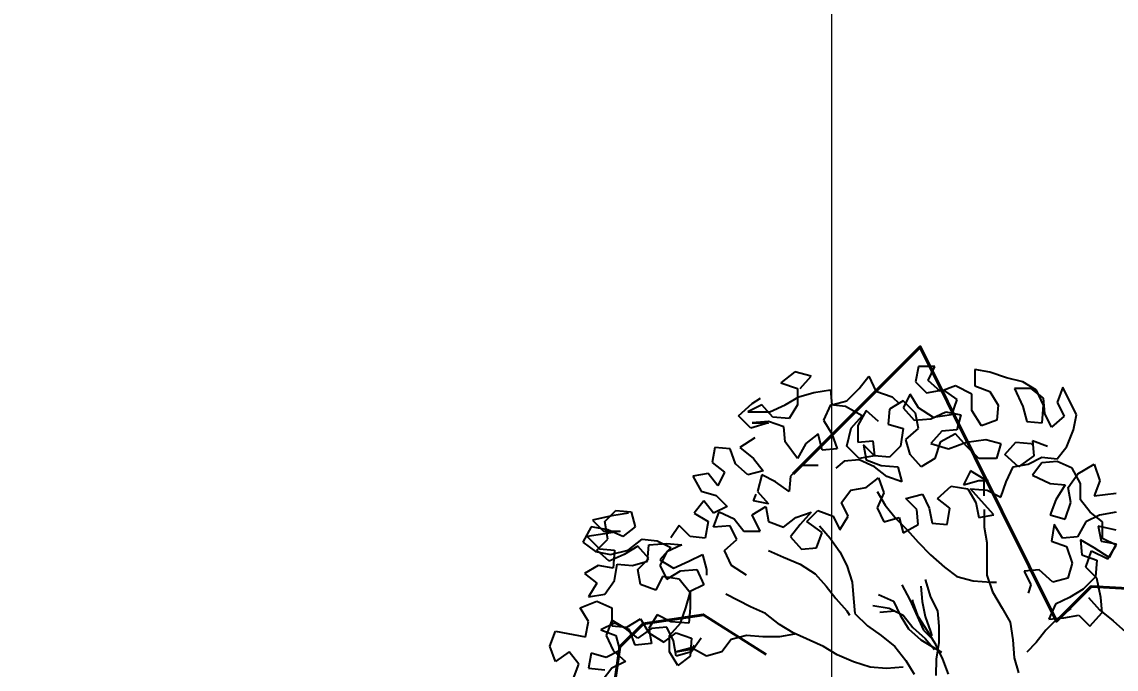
# Model space of a CAD drawing. Header units: millimetres. Extents: x 684983 to 685377, y 990360 to 990509.
# Drawn here: x 685035.164 to 685036.312, y 990438.427 to 990439.107 of the extents above; entities that cross this region are included whole.
import ezdxf

# ---------------------------------------------------------------- set-up
doc = ezdxf.new("R2010")
doc.units = ezdxf.units.MM
doc.layers.add('grid', color=8, linetype='Continuous', lineweight=9)
doc.layers.add('GRID LEVELS', color=7, linetype='Continuous', lineweight=13)
doc.layers.add('TEAK', color=7, linetype='Continuous')
doc.styles.get("Standard").update_dxf_attribs({"font": 'RomanS'})

# ---------------------------------------------------------------- blocks, each defined once
blk = doc.blocks.new('A$C25655A80')
at = {"color": 62}
for p, q in [((-0.52787, 1.97884), (-0.53749, 1.97116)), ((-0.51633, 1.97595), (-0.52787, 1.97884)), ((-0.52403, 1.9673), (-0.51633, 1.97595)), ((-0.4827, 1.96727), (-0.47596, 1.97591)), ((-0.47596, 1.97591), (-0.47116, 1.96533)), ((-0.44135, 1.98261), (-0.44328, 1.97204)), ((-0.42981, 1.9826), (-0.44135, 1.98261)), ((-0.43463, 1.97299), (-0.42981, 1.9826)), ((-0.40193, 1.98065), (-0.40194, 1.96911)), ((-0.39136, 1.97872), (-0.40193, 1.98065)), ((-0.37983, 1.97486), (-0.39136, 1.97872)), ((-0.53749, 1.97116), (-0.52595, 1.96731)), ((-0.44328, 1.97204), (-0.43559, 1.96434)), ((-0.42598, 1.96529), (-0.43463, 1.97299)), ((-0.4154, 1.96913), (-0.42598, 1.96529)), ((-0.40387, 1.96335), (-0.4154, 1.96913)), ((-0.40194, 1.96911), (-0.39137, 1.96526)), ((-0.3683, 1.97197), (-0.37983, 1.97486)), ((-0.35869, 1.96619), (-0.3683, 1.97197)), ((-0.34042, 1.9681), (-0.34428, 1.95753)), ((-0.33083, 1.94886), (-0.34042, 1.9681)), ((-0.55769, 1.95676), (-0.55192, 1.9606)), ((-0.53462, 1.95578), (-0.525, 1.96154)), ((-0.52595, 1.96731), (-0.52596, 1.95577)), ((-0.525, 1.96154), (-0.51442, 1.96441)), ((-0.51442, 1.96441), (-0.50288, 1.96632)), ((-0.50288, 1.96632), (-0.50193, 1.95575)), ((-0.49136, 1.95862), (-0.4827, 1.96727)), ((-0.47116, 1.96533), (-0.45963, 1.96148)), ((-0.45963, 1.96148), (-0.45483, 1.95667)), ((-0.44713, 1.96339), (-0.45195, 1.95378)), ((-0.44137, 1.95377), (-0.44713, 1.96339)), ((-0.43559, 1.96434), (-0.42406, 1.96625)), ((-0.42406, 1.96625), (-0.41445, 1.95951)), ((-0.40388, 1.95181), (-0.40387, 1.96335)), ((-0.39137, 1.96526), (-0.38561, 1.95564)), ((-0.37407, 1.96717), (-0.36831, 1.95466)), ((-0.36253, 1.96716), (-0.37407, 1.96717)), ((-0.35389, 1.96042), (-0.36253, 1.96716)), ((-0.35389, 1.95561), (-0.35869, 1.96619)), ((-0.35294, 1.94984), (-0.35389, 1.96042)), ((-0.56731, 1.94812), (-0.55769, 1.95676)), ((-0.55096, 1.95579), (-0.56058, 1.95099)), ((-0.54328, 1.94713), (-0.55096, 1.95579)), ((-0.5452, 1.95098), (-0.53462, 1.95578)), ((-0.52596, 1.95577), (-0.53174, 1.94616)), ((-0.50289, 1.95575), (-0.50771, 1.94518)), ((-0.49232, 1.95478), (-0.50289, 1.95575)), ((-0.50193, 1.95575), (-0.49136, 1.95862)), ((-0.48079, 1.94804), (-0.49232, 1.95478)), ((-0.46156, 1.95283), (-0.46253, 1.94225)), ((-0.45194, 1.95859), (-0.46156, 1.95283)), ((-0.45195, 1.95378), (-0.44426, 1.94512)), ((-0.4433, 1.94993), (-0.45194, 1.95859)), ((-0.4308, 1.94703), (-0.44137, 1.95377)), ((-0.41445, 1.95951), (-0.41831, 1.94894)), ((-0.38561, 1.95564), (-0.38659, 1.94507)), ((-0.36831, 1.95466), (-0.36544, 1.94409)), ((-0.35486, 1.94312), (-0.35389, 1.95561)), ((-0.34428, 1.95753), (-0.33948, 1.94791)), ((-0.55866, 1.93946), (-0.56731, 1.94812)), ((-0.56058, 1.95099), (-0.5452, 1.95098)), ((-0.53174, 1.94616), (-0.54328, 1.94713)), ((-0.50771, 1.94518), (-0.50195, 1.93556)), ((-0.48849, 1.93939), (-0.48079, 1.94804)), ((-0.4779, 1.95188), (-0.48368, 1.94131)), ((-0.46926, 1.94418), (-0.4779, 1.95188)), ((-0.44426, 1.94512), (-0.43273, 1.94607)), ((-0.44139, 1.93935), (-0.4433, 1.94993)), ((-0.43273, 1.94607), (-0.42215, 1.95087)), ((-0.41831, 1.94894), (-0.4308, 1.94703)), ((-0.42215, 1.95087), (-0.41158, 1.94894)), ((-0.41158, 1.94894), (-0.41447, 1.93836)), ((-0.39716, 1.94123), (-0.40388, 1.95181)), ((-0.38659, 1.94507), (-0.39716, 1.94123)), ((-0.34814, 1.94023), (-0.35294, 1.94984)), ((-0.33948, 1.94791), (-0.34814, 1.94023)), ((-0.33276, 1.93829), (-0.33083, 1.94886)), ((-0.54616, 1.94329), (-0.55866, 1.93946)), ((-0.54616, 1.94425), (-0.5577, 1.9433)), ((-0.5577, 1.9433), (-0.54616, 1.94329)), ((-0.53559, 1.9404), (-0.54616, 1.94425)), ((-0.53464, 1.92982), (-0.53559, 1.9404)), ((-0.49138, 1.9269), (-0.48849, 1.93939)), ((-0.48368, 1.94131), (-0.48369, 1.92978)), ((-0.46253, 1.94225), (-0.45196, 1.93936)), ((-0.45196, 1.93936), (-0.45389, 1.92686)), ((-0.45004, 1.93167), (-0.44139, 1.93935)), ((-0.42504, 1.93741), (-0.43274, 1.92877)), ((-0.41447, 1.93836), (-0.42504, 1.93741)), ((-0.36544, 1.94409), (-0.35486, 1.94312)), ((-0.33758, 1.92676), (-0.33276, 1.93829)), ((-0.55579, 1.93273), (-0.56637, 1.92601)), ((-0.526, 1.91828), (-0.53464, 1.92982)), ((-0.51156, 1.93557), (-0.52022, 1.92885)), ((-0.50869, 1.92403), (-0.51156, 1.93557)), ((-0.50195, 1.93556), (-0.49812, 1.92498)), ((-0.48369, 1.92978), (-0.47312, 1.93073)), ((-0.47312, 1.93073), (-0.47216, 1.92015)), ((-0.44717, 1.92109), (-0.45004, 1.93167)), ((-0.42601, 1.92972), (-0.42987, 1.91819)), ((-0.41543, 1.93548), (-0.42601, 1.92972)), ((-0.42025, 1.92491), (-0.40775, 1.92971)), ((-0.40775, 1.92682), (-0.41543, 1.93548)), ((-0.40775, 1.92971), (-0.39429, 1.93162)), ((-0.39429, 1.93162), (-0.38372, 1.92872)), ((-0.38084, 1.92103), (-0.37314, 1.92967)), ((-0.37314, 1.92967), (-0.36257, 1.9287)), ((-0.3616, 1.93063), (-0.36065, 1.92005)), ((-0.35103, 1.92677), (-0.3616, 1.93063)), ((-0.58367, 1.92602), (-0.5856, 1.91545)), ((-0.5731, 1.92505), (-0.58367, 1.92602)), ((-0.56926, 1.91447), (-0.5731, 1.92505)), ((-0.56637, 1.92601), (-0.55676, 1.91831)), ((-0.52022, 1.92885), (-0.526, 1.91828)), ((-0.49812, 1.92498), (-0.50869, 1.92403)), ((-0.48274, 1.91824), (-0.49138, 1.9269)), ((-0.47985, 1.92785), (-0.47793, 1.91727)), ((-0.47216, 1.92015), (-0.47985, 1.92785)), ((-0.45389, 1.92686), (-0.46159, 1.91918)), ((-0.43274, 1.92877), (-0.42025, 1.92491)), ((-0.39911, 1.91816), (-0.40775, 1.92682)), ((-0.38372, 1.92872), (-0.38661, 1.91815)), ((-0.36257, 1.9287), (-0.36161, 1.92774)), ((-0.34431, 1.91811), (-0.33758, 1.92676)), ((-0.5856, 1.91545), (-0.57696, 1.90871)), ((-0.56062, 1.90678), (-0.56926, 1.91447)), ((-0.55676, 1.91831), (-0.55004, 1.90965)), ((-0.49332, 1.91633), (-0.49909, 1.91153)), ((-0.48274, 1.91728), (-0.49332, 1.91633)), ((-0.47216, 1.92015), (-0.48274, 1.91824)), ((-0.47217, 1.91246), (-0.48274, 1.91728)), ((-0.47793, 1.91727), (-0.46736, 1.91342)), ((-0.46159, 1.91918), (-0.47216, 1.92015)), ((-0.43949, 1.91243), (-0.44717, 1.92109)), ((-0.42987, 1.91819), (-0.43949, 1.91243)), ((-0.38661, 1.91815), (-0.39911, 1.91816)), ((-0.37123, 1.91237), (-0.38084, 1.92103)), ((-0.37508, 1.91237), (-0.3645, 1.91429)), ((-0.36065, 1.92005), (-0.37123, 1.91237)), ((-0.3645, 1.91429), (-0.35489, 1.91908)), ((-0.35489, 1.91524), (-0.36163, 1.90659)), ((-0.35489, 1.91908), (-0.34431, 1.91811)), ((-0.34431, 1.91619), (-0.35489, 1.91524)), ((-0.33374, 1.91137), (-0.34431, 1.91619)), ((-0.3299, 1.90753), (-0.31836, 1.91424)), ((-0.31836, 1.91424), (-0.31453, 1.9027)), ((-0.58849, 1.90776), (-0.59907, 1.90585)), ((-0.58177, 1.8991), (-0.58849, 1.90776)), ((-0.57696, 1.90871), (-0.58177, 1.8991)), ((-0.55004, 1.90965), (-0.56062, 1.90678)), ((-0.551, 1.90677), (-0.5539, 1.89523)), ((-0.54139, 1.90195), (-0.551, 1.90677)), ((-0.52312, 1.91347), (-0.53082, 1.90579)), ((-0.51158, 1.91346), (-0.52312, 1.91347)), ((-0.46353, 1.90572), (-0.47217, 1.91246)), ((-0.46736, 1.91342), (-0.45583, 1.91245)), ((-0.45583, 1.91245), (-0.45295, 1.90187)), ((-0.40488, 1.90952), (-0.4097, 1.89991)), ((-0.39528, 1.90374), (-0.40488, 1.90952)), ((-0.3799, 1.9018), (-0.37508, 1.91237)), ((-0.36163, 1.90659), (-0.34914, 1.90081)), ((-0.33664, 1.89792), (-0.3299, 1.90753)), ((-0.32799, 1.90079), (-0.33374, 1.91137)), ((-0.59907, 1.90585), (-0.59331, 1.89527)), ((-0.53179, 1.89521), (-0.54139, 1.90195)), ((-0.53082, 1.90579), (-0.53179, 1.89521)), ((-0.47795, 1.89805), (-0.46929, 1.90477)), ((-0.46929, 1.90477), (-0.46546, 1.89419)), ((-0.45295, 1.90187), (-0.46353, 1.90572)), ((-0.42797, 1.89031), (-0.41835, 1.89895)), ((-0.41835, 1.89895), (-0.40682, 1.89702)), ((-0.4097, 1.89991), (-0.39912, 1.90278)), ((-0.39912, 1.90278), (-0.39239, 1.90278)), ((-0.39529, 1.8922), (-0.39528, 1.90374)), ((-0.38375, 1.89123), (-0.3799, 1.9018)), ((-0.34914, 1.90081), (-0.33856, 1.89984)), ((-0.33856, 1.89984), (-0.3453, 1.88927)), ((-0.328, 1.88926), (-0.32799, 1.90079)), ((-0.31453, 1.9027), (-0.31838, 1.89213)), ((-0.59331, 1.89527), (-0.58274, 1.89238)), ((-0.58274, 1.89238), (-0.57506, 1.88468)), ((-0.55679, 1.88851), (-0.55486, 1.89331)), ((-0.5539, 1.89523), (-0.54622, 1.88657)), ((-0.49527, 1.88749), (-0.48853, 1.89613)), ((-0.48853, 1.89613), (-0.47795, 1.89805)), ((-0.46546, 1.89419), (-0.47028, 1.88362)), ((-0.47026, 1.89516), (-0.46451, 1.88554)), ((-0.45008, 1.89033), (-0.43854, 1.89321)), ((-0.43854, 1.89321), (-0.43375, 1.88359)), ((-0.40682, 1.89702), (-0.40106, 1.8874)), ((-0.40489, 1.89702), (-0.39336, 1.89605)), ((-0.39721, 1.88836), (-0.40489, 1.89702)), ((-0.39336, 1.89605), (-0.38375, 1.89123)), ((-0.33473, 1.88734), (-0.33664, 1.89792)), ((-0.31838, 1.89213), (-0.303, 1.89404)), ((-0.59139, 1.88854), (-0.59813, 1.87989)), ((-0.58467, 1.87988), (-0.59139, 1.88854)), ((-0.57506, 1.88468), (-0.58467, 1.87988)), ((-0.55776, 1.87889), (-0.54814, 1.88465)), ((-0.54622, 1.88657), (-0.55679, 1.88851)), ((-0.54814, 1.88465), (-0.54623, 1.87408)), ((-0.49047, 1.87787), (-0.49527, 1.88749)), ((-0.47028, 1.88362), (-0.46548, 1.874)), ((-0.46451, 1.88554), (-0.45682, 1.87592)), ((-0.4424, 1.88263), (-0.45008, 1.89033)), ((-0.43375, 1.88359), (-0.43183, 1.87301)), ((-0.41933, 1.88357), (-0.42797, 1.89031)), ((-0.42126, 1.87204), (-0.41933, 1.88357)), ((-0.40106, 1.8874), (-0.39914, 1.87683)), ((-0.38857, 1.87874), (-0.39721, 1.88836)), ((-0.3453, 1.88927), (-0.34916, 1.8787)), ((-0.33858, 1.87581), (-0.33473, 1.88734)), ((-0.32128, 1.8806), (-0.328, 1.88926)), ((-0.65581, 1.87802), (-0.66927, 1.87515)), ((-0.66062, 1.87418), (-0.65292, 1.88187)), ((-0.64427, 1.87994), (-0.65581, 1.87802)), ((-0.65292, 1.88187), (-0.64235, 1.88089)), ((-0.64235, 1.88089), (-0.63948, 1.87032)), ((-0.59813, 1.87989), (-0.58852, 1.87412)), ((-0.58468, 1.87027), (-0.58083, 1.88084)), ((-0.58083, 1.88084), (-0.57026, 1.87602)), ((-0.57026, 1.87602), (-0.56354, 1.86736)), ((-0.552, 1.86735), (-0.55776, 1.87889)), ((-0.53566, 1.87022), (-0.527, 1.87694)), ((-0.527, 1.87694), (-0.51642, 1.88078)), ((-0.51642, 1.88078), (-0.52412, 1.87213)), ((-0.51931, 1.87405), (-0.51161, 1.88174)), ((-0.51161, 1.88174), (-0.50104, 1.87788)), ((-0.50104, 1.87788), (-0.49624, 1.86826)), ((-0.49624, 1.86826), (-0.49047, 1.87787)), ((-0.46548, 1.874), (-0.4549, 1.87688)), ((-0.45682, 1.87592), (-0.44914, 1.86822)), ((-0.4549, 1.87688), (-0.45203, 1.8663)), ((-0.44145, 1.87206), (-0.4424, 1.88263)), ((-0.39914, 1.87683), (-0.38857, 1.87874)), ((-0.39529, 1.88259), (-0.39531, 1.87009)), ((-0.34916, 1.8787), (-0.33858, 1.87581)), ((-0.31455, 1.87867), (-0.32417, 1.87387)), ((-0.31263, 1.87386), (-0.32128, 1.8806)), ((-0.30301, 1.88058), (-0.31455, 1.87867)), ((-0.67024, 1.87035), (-0.67602, 1.85978)), ((-0.6587, 1.86841), (-0.67024, 1.87035)), ((-0.66927, 1.87515), (-0.66159, 1.86745)), ((-0.65871, 1.86168), (-0.66062, 1.87418)), ((-0.64813, 1.8636), (-0.6587, 1.86841)), ((-0.63948, 1.87032), (-0.64813, 1.8636)), ((-0.60871, 1.87125), (-0.61449, 1.8626)), ((-0.60103, 1.86355), (-0.60871, 1.87125)), ((-0.58852, 1.87412), (-0.59046, 1.86258)), ((-0.57315, 1.87122), (-0.58468, 1.87027)), ((-0.56835, 1.8616), (-0.57315, 1.87122)), ((-0.54623, 1.87408), (-0.53566, 1.87022)), ((-0.52412, 1.87213), (-0.53086, 1.86349)), ((-0.50874, 1.86635), (-0.51931, 1.87405)), ((-0.51066, 1.87116), (-0.50298, 1.8625)), ((-0.45203, 1.8663), (-0.44145, 1.87206)), ((-0.44914, 1.86822), (-0.44146, 1.85956)), ((-0.43183, 1.87301), (-0.42126, 1.87204)), ((-0.39531, 1.87009), (-0.39339, 1.85952)), ((-0.34628, 1.87197), (-0.34821, 1.86044)), ((-0.34052, 1.86235), (-0.34628, 1.87197)), ((-0.32417, 1.87387), (-0.32994, 1.86331)), ((-0.31552, 1.87098), (-0.3136, 1.86041)), ((-0.30302, 1.86809), (-0.31552, 1.87098)), ((-0.31264, 1.86233), (-0.31263, 1.87386)), ((-0.66063, 1.86553), (-0.67313, 1.86362)), ((-0.67313, 1.86362), (-0.66448, 1.85496)), ((-0.66641, 1.854), (-0.65871, 1.86168)), ((-0.66159, 1.86745), (-0.65005, 1.86744)), ((-0.65005, 1.86744), (-0.66063, 1.86553)), ((-0.6443, 1.85398), (-0.63468, 1.86166)), ((-0.63468, 1.86166), (-0.6241, 1.86069)), ((-0.6241, 1.86069), (-0.6145, 1.85588)), ((-0.59046, 1.86258), (-0.60103, 1.86355)), ((-0.57701, 1.85392), (-0.56835, 1.8616)), ((-0.56354, 1.86736), (-0.552, 1.86735)), ((-0.53086, 1.86349), (-0.52317, 1.85483)), ((-0.5126, 1.85578), (-0.50874, 1.86635)), ((-0.50298, 1.8625), (-0.49626, 1.85288)), ((-0.34821, 1.86044), (-0.33764, 1.85658)), ((-0.32994, 1.86331), (-0.34052, 1.86235)), ((-0.32802, 1.86138), (-0.32707, 1.85081)), ((-0.31842, 1.8556), (-0.32802, 1.86138)), ((-0.3136, 1.86041), (-0.30303, 1.85847)), ((-0.30303, 1.85751), (-0.31264, 1.86233)), ((-0.67602, 1.85978), (-0.66737, 1.85304)), ((-0.66737, 1.85304), (-0.6568, 1.85111)), ((-0.65776, 1.8463), (-0.66641, 1.854)), ((-0.66448, 1.85496), (-0.65391, 1.85399)), ((-0.6568, 1.85111), (-0.6443, 1.85398)), ((-0.65391, 1.85399), (-0.65488, 1.84149)), ((-0.63757, 1.85686), (-0.64718, 1.8511)), ((-0.62988, 1.8482), (-0.63757, 1.85686)), ((-0.63085, 1.84628), (-0.62987, 1.85781)), ((-0.62987, 1.85781), (-0.61738, 1.85876)), ((-0.61738, 1.85299), (-0.6222, 1.84339)), ((-0.6145, 1.85588), (-0.62219, 1.84723)), ((-0.61738, 1.85876), (-0.6068, 1.85779)), ((-0.6068, 1.85779), (-0.61738, 1.85299)), ((-0.57221, 1.84334), (-0.57701, 1.85392)), ((-0.54625, 1.85389), (-0.53568, 1.84907)), ((-0.52317, 1.85483), (-0.5126, 1.85578)), ((-0.49626, 1.85288), (-0.49146, 1.84327)), ((-0.44146, 1.85956), (-0.43281, 1.8509)), ((-0.39339, 1.85952), (-0.39341, 1.83645)), ((-0.33764, 1.85658), (-0.33381, 1.84504)), ((-0.3242, 1.84215), (-0.32034, 1.85368)), ((-0.32034, 1.85368), (-0.30881, 1.84791)), ((-0.30785, 1.84887), (-0.31842, 1.8556)), ((-0.30881, 1.84791), (-0.30303, 1.85751)), ((-0.30303, 1.85847), (-0.30785, 1.84887)), ((-0.64718, 1.8511), (-0.65776, 1.8463)), ((-0.64142, 1.8434), (-0.63085, 1.84628)), ((-0.63758, 1.84052), (-0.62988, 1.8482)), ((-0.62219, 1.84723), (-0.61259, 1.84145)), ((-0.61259, 1.84145), (-0.60201, 1.84625)), ((-0.60201, 1.84625), (-0.59239, 1.85105)), ((-0.59239, 1.85105), (-0.58952, 1.84047)), ((-0.53568, 1.84907), (-0.52414, 1.84426)), ((-0.43281, 1.8509), (-0.42321, 1.84224)), ((-0.33381, 1.84504), (-0.3367, 1.83447)), ((-0.32707, 1.85081), (-0.3165, 1.84695)), ((-0.3165, 1.84695), (-0.31747, 1.83542)), ((-0.66546, 1.84343), (-0.67507, 1.83767)), ((-0.67507, 1.83767), (-0.66643, 1.83093)), ((-0.65488, 1.84149), (-0.66546, 1.84343)), ((-0.65393, 1.83284), (-0.652, 1.84437)), ((-0.652, 1.84437), (-0.64142, 1.8434)), ((-0.63567, 1.82994), (-0.63758, 1.84052)), ((-0.6222, 1.84339), (-0.6174, 1.83377)), ((-0.6174, 1.83377), (-0.60778, 1.83953)), ((-0.60778, 1.83953), (-0.59625, 1.84048)), ((-0.59625, 1.84048), (-0.59145, 1.8299)), ((-0.58952, 1.84047), (-0.58952, 1.83663)), ((-0.56164, 1.8366), (-0.57221, 1.84334)), ((-0.52414, 1.84426), (-0.51358, 1.83752)), ((-0.51358, 1.83752), (-0.50589, 1.82886)), ((-0.49146, 1.84327), (-0.48763, 1.83173)), ((-0.42321, 1.84224), (-0.41456, 1.83551)), ((-0.35688, 1.84026), (-0.36746, 1.83931)), ((-0.36746, 1.83931), (-0.36266, 1.82969)), ((-0.34728, 1.8316), (-0.35688, 1.84026)), ((-0.31651, 1.83445), (-0.3242, 1.84215)), ((-0.66643, 1.83093), (-0.67221, 1.82132)), ((-0.66067, 1.82323), (-0.65393, 1.83284)), ((-0.6251, 1.82608), (-0.63567, 1.82994)), ((-0.62028, 1.83569), (-0.6251, 1.82608)), ((-0.60875, 1.83376), (-0.62028, 1.83569)), ((-0.60107, 1.82414), (-0.60875, 1.83376)), ((-0.59145, 1.8299), (-0.60107, 1.8251)), ((-0.48763, 1.83173), (-0.48668, 1.82019)), ((-0.45302, 1.82977), (-0.44726, 1.81919)), ((-0.43668, 1.8336), (-0.43284, 1.8211)), ((-0.41456, 1.83551), (-0.40303, 1.83261)), ((-0.40303, 1.83261), (-0.39053, 1.83164)), ((-0.39341, 1.83645), (-0.38958, 1.82491)), ((-0.39053, 1.83164), (-0.38669, 1.83163)), ((-0.36266, 1.82969), (-0.36459, 1.82392)), ((-0.3367, 1.83447), (-0.34728, 1.8316)), ((-0.31747, 1.83542), (-0.32613, 1.82677)), ((-0.31364, 1.82099), (-0.31651, 1.83445)), ((-0.67221, 1.82132), (-0.66067, 1.82323)), ((-0.60396, 1.81357), (-0.60107, 1.82414)), ((-0.60107, 1.8251), (-0.60108, 1.81357)), ((-0.55878, 1.81449), (-0.57607, 1.82316)), ((-0.50589, 1.82886), (-0.49917, 1.8202)), ((-0.46937, 1.82306), (-0.4588, 1.81824)), ((-0.43956, 1.8288), (-0.43861, 1.81822)), ((-0.38958, 1.82491), (-0.38286, 1.81337)), ((-0.32613, 1.82677), (-0.33575, 1.82101)), ((-0.67798, 1.81364), (-0.66644, 1.81843)), ((-0.66644, 1.81843), (-0.65587, 1.81362)), ((-0.54821, 1.80967), (-0.55878, 1.81449)), ((-0.49917, 1.8202), (-0.49149, 1.81154)), ((-0.48668, 1.82019), (-0.48572, 1.80962)), ((-0.47322, 1.81537), (-0.46169, 1.81344)), ((-0.4588, 1.81824), (-0.454, 1.80862)), ((-0.44726, 1.81919), (-0.43767, 1.79804)), ((-0.44534, 1.81823), (-0.44534, 1.81919)), ((-0.44151, 1.80765), (-0.44534, 1.81823)), ((-0.43861, 1.81822), (-0.4367, 1.80765)), ((-0.43284, 1.8211), (-0.42804, 1.81148)), ((-0.34537, 1.81622), (-0.35018, 1.80565)), ((-0.33575, 1.82101), (-0.34537, 1.81622)), ((-0.32229, 1.821), (-0.31461, 1.81234)), ((-0.31269, 1.81042), (-0.31364, 1.82099)), ((-0.67222, 1.80402), (-0.67798, 1.81364)), ((-0.65587, 1.81362), (-0.65588, 1.80112)), ((-0.62415, 1.80878), (-0.62993, 1.79917)), ((-0.61454, 1.80397), (-0.62415, 1.80878)), ((-0.60782, 1.803), (-0.60396, 1.81357)), ((-0.60108, 1.81357), (-0.60205, 1.80299)), ((-0.5386, 1.80197), (-0.54821, 1.80967)), ((-0.49149, 1.81154), (-0.48957, 1.80866)), ((-0.48572, 1.80962), (-0.47708, 1.80096)), ((-0.46842, 1.81056), (-0.45784, 1.81151)), ((-0.46169, 1.81344), (-0.45208, 1.80862)), ((-0.45784, 1.81151), (-0.45688, 1.81055)), ((-0.454, 1.80862), (-0.44824, 1.79901)), ((-0.45208, 1.80862), (-0.44536, 1.79997)), ((-0.43479, 1.79707), (-0.44151, 1.80765)), ((-0.4367, 1.80765), (-0.43286, 1.79707)), ((-0.42804, 1.81148), (-0.42709, 1.80091)), ((-0.38286, 1.81337), (-0.3771, 1.80375)), ((-0.3348, 1.81332), (-0.34442, 1.80564)), ((-0.33961, 1.8066), (-0.32903, 1.80851)), ((-0.32903, 1.80851), (-0.32135, 1.80081)), ((-0.32135, 1.80081), (-0.31269, 1.81042)), ((-0.31461, 1.81234), (-0.305, 1.80464)), ((-0.67415, 1.79345), (-0.67222, 1.80402)), ((-0.65396, 1.80304), (-0.66357, 1.79824)), ((-0.65588, 1.80496), (-0.65973, 1.79439)), ((-0.64627, 1.79919), (-0.65588, 1.80496)), ((-0.65588, 1.80112), (-0.64531, 1.80015)), ((-0.64339, 1.79822), (-0.65396, 1.80304)), ((-0.63763, 1.79245), (-0.64627, 1.79919)), ((-0.64531, 1.80015), (-0.63569, 1.80591)), ((-0.62801, 1.79917), (-0.63763, 1.79245)), ((-0.63569, 1.80591), (-0.62993, 1.79629)), ((-0.62993, 1.79917), (-0.62802, 1.7886)), ((-0.61743, 1.80012), (-0.62801, 1.79917)), ((-0.61263, 1.79051), (-0.61743, 1.80012)), ((-0.61551, 1.79435), (-0.60782, 1.803)), ((-0.60205, 1.80299), (-0.61454, 1.80397)), ((-0.52899, 1.7962), (-0.5386, 1.80197)), ((-0.47708, 1.80096), (-0.46747, 1.79422)), ((-0.44536, 1.79997), (-0.43671, 1.79227)), ((-0.42709, 1.80091), (-0.4271, 1.78937)), ((-0.3771, 1.80375), (-0.37519, 1.79125)), ((-0.34442, 1.80564), (-0.35211, 1.79796)), ((-0.35018, 1.80565), (-0.33961, 1.8066)), ((-0.305, 1.80464), (-0.29636, 1.79694)), ((-0.69915, 1.78674), (-0.6953, 1.79731)), ((-0.6953, 1.79731), (-0.67415, 1.79345)), ((-0.66357, 1.79824), (-0.653, 1.79439)), ((-0.65973, 1.79439), (-0.65494, 1.78381)), ((-0.653, 1.79439), (-0.65013, 1.78381)), ((-0.63955, 1.78765), (-0.64339, 1.79822)), ((-0.62993, 1.79629), (-0.61936, 1.78955)), ((-0.61936, 1.78955), (-0.61071, 1.79627)), ((-0.61552, 1.78282), (-0.61551, 1.79435)), ((-0.61071, 1.79627), (-0.60013, 1.79242)), ((-0.60013, 1.79242), (-0.60111, 1.77992)), ((-0.59341, 1.79241), (-0.60014, 1.7828)), ((-0.57226, 1.79143), (-0.57899, 1.78278)), ((-0.56168, 1.7943), (-0.57226, 1.79143)), ((-0.55015, 1.79333), (-0.56168, 1.7943)), ((-0.53861, 1.79332), (-0.55015, 1.79333)), ((-0.52803, 1.79523), (-0.53861, 1.79332)), ((-0.50785, 1.78656), (-0.52899, 1.7962)), ((-0.46747, 1.79422), (-0.45787, 1.78652)), ((-0.44824, 1.79901), (-0.4396, 1.79131)), ((-0.43767, 1.79804), (-0.43191, 1.79226)), ((-0.43671, 1.79227), (-0.42999, 1.78457)), ((-0.42903, 1.78745), (-0.43479, 1.79707)), ((-0.43286, 1.79707), (-0.4319, 1.79418)), ((-0.35211, 1.79796), (-0.35885, 1.78931)), ((-0.69532, 1.77616), (-0.69915, 1.78674)), ((-0.65013, 1.78381), (-0.65975, 1.77901)), ((-0.65494, 1.78381), (-0.64629, 1.77612)), ((-0.62802, 1.7886), (-0.63955, 1.78765)), ((-0.61072, 1.77993), (-0.61263, 1.79051)), ((-0.60014, 1.78569), (-0.61072, 1.78281)), ((-0.61072, 1.78281), (-0.60014, 1.78473)), ((-0.60014, 1.78473), (-0.59822, 1.78761)), ((-0.58957, 1.77991), (-0.60014, 1.78569)), ((-0.49825, 1.78079), (-0.50785, 1.78656)), ((-0.45787, 1.78652), (-0.45019, 1.7769)), ((-0.4396, 1.79131), (-0.42519, 1.78264)), ((-0.4271, 1.78937), (-0.42904, 1.77784)), ((-0.42423, 1.77784), (-0.42903, 1.78745)), ((-0.37519, 1.79125), (-0.37424, 1.77875)), ((-0.35885, 1.78931), (-0.36559, 1.78259)), ((-0.6857, 1.78288), (-0.69532, 1.77616)), ((-0.67898, 1.77422), (-0.6857, 1.78288)), ((-0.67032, 1.78191), (-0.67225, 1.77133)), ((-0.65975, 1.77901), (-0.67032, 1.78191)), ((-0.64629, 1.77612), (-0.65591, 1.77132)), ((-0.60976, 1.7732), (-0.61552, 1.78282)), ((-0.60014, 1.7828), (-0.61072, 1.77993)), ((-0.60111, 1.77992), (-0.60976, 1.7732)), ((-0.57899, 1.78278), (-0.58957, 1.77991)), ((-0.48672, 1.77597), (-0.49825, 1.78079)), ((-0.45019, 1.7769), (-0.44443, 1.76728)), ((-0.42904, 1.77784), (-0.42905, 1.7663)), ((-0.42039, 1.76726), (-0.42423, 1.77784)), ((-0.37424, 1.77875), (-0.37137, 1.76817)), ((-0.68283, 1.76365), (-0.67898, 1.77422)), ((-0.67225, 1.77133), (-0.66072, 1.77036)), ((-0.65591, 1.77132), (-0.66265, 1.76267)), ((-0.47518, 1.77211), (-0.48672, 1.77597)), ((-0.46365, 1.77114), (-0.47518, 1.77211)), ((-0.45211, 1.77209), (-0.46365, 1.77114))]:
    blk.add_line(p, q, dxfattribs=at)
blk = doc.blocks.new('TR')
blk.add_blockref('A$C25655A80', (0.01921, 0.01485, 1.34531))

msp = doc.modelspace()

# ---------------------------------------------------------------- linework, layer by layer
at = {"layer": 'grid'}
msp.add_line((685036.0136, 990509.1548), (685036.0136, 990370.8996), dxfattribs=at)

# ---------------------------------------------------------------- block references
at = {"layer": 'TEAK', "xscale": 1.5, "yscale": 1.5, "zscale": 1.5}
msp.add_blockref('TR', (685036.738, 990435.749, 99.599), dxfattribs=at)

# ---------------------------------------------------------------- texts
at = {"layer": 'GRID LEVELS', "width": 0.5}
msp.add_text('99.63', height=0.8, rotation=45, dxfattribs=at).set_placement((685035.63, 990437.1578, 99.6297))

doc.saveas('drawing.dxf')
